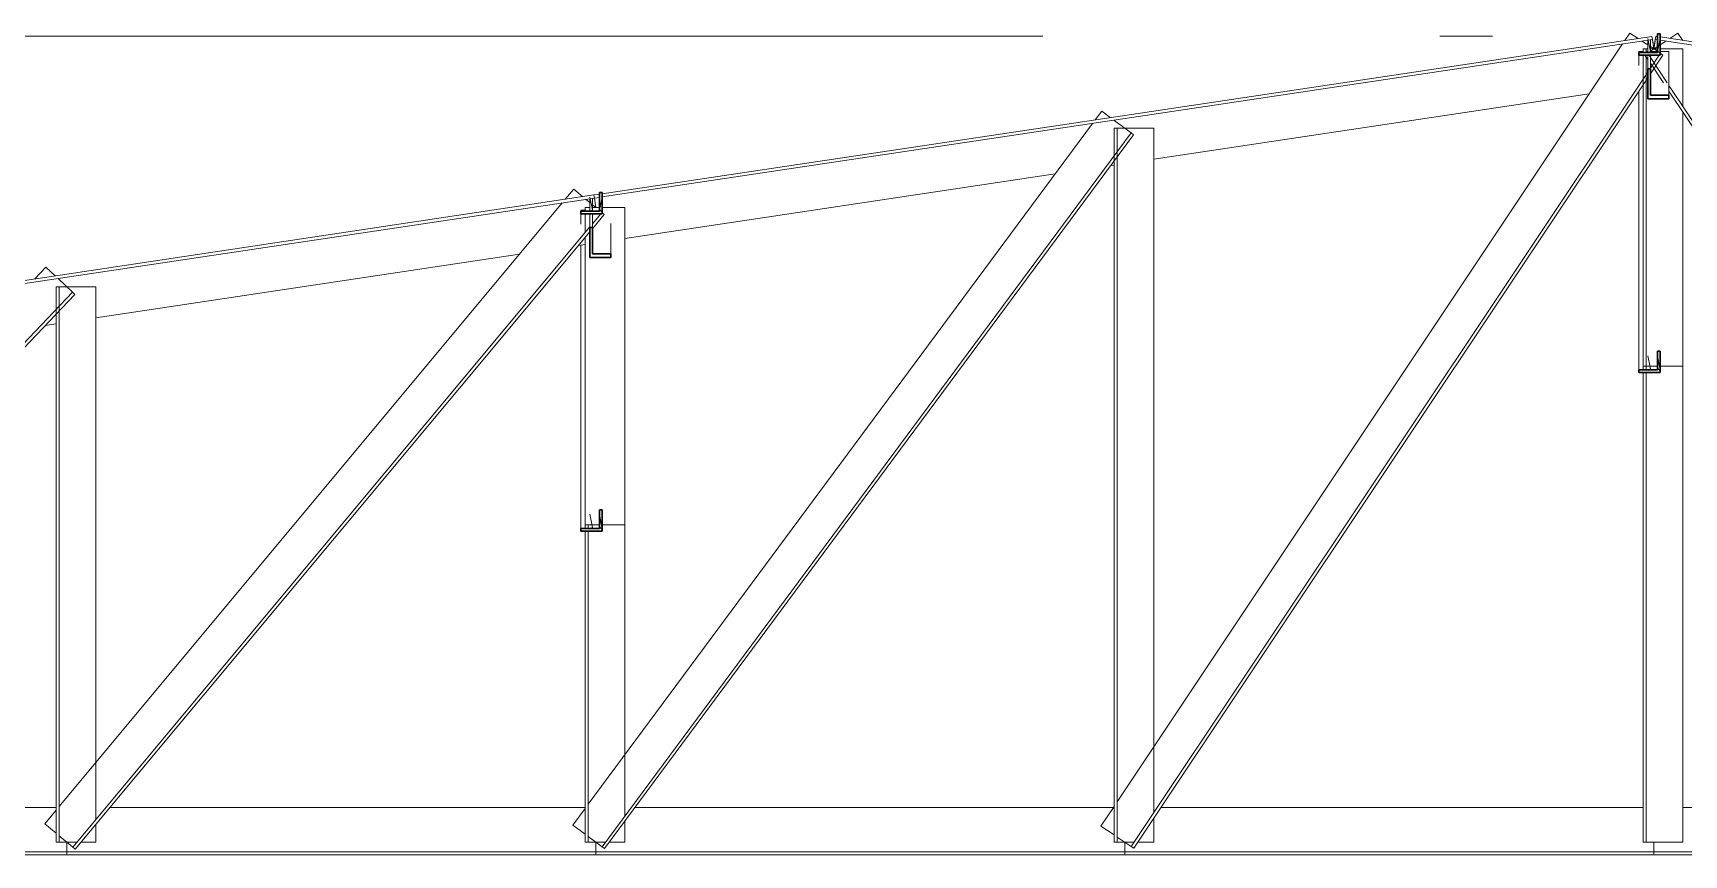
# Model space of a CAD drawing. Header units: inches. Extents: x -37 to 842, y -205 to 94.
# Drawn here: x 53.132 to 56.253, y -143.461 to -141.907 of the extents above; entities that cross this region are included whole.
import ezdxf

# ---------------------------------------------------------------- set-up
doc = ezdxf.new("R2010")
doc.units = ezdxf.units.IN
doc.header["$MEASUREMENT"] = 0
doc.linetypes.add('CYPE_RAYAPUNTOPUNTO', pattern=[0.45, 0.225, -0.075, 0, -0.075, 0, -0.075])
doc.linetypes.add('DASHED', pattern=[0.75, 0.5, -0.25])
doc.layers.add('COTA_FORMAS', color=11, linetype='CYPE_RAYAPUNTOPUNTO', lineweight=0)
doc.layers.add('VISTAS DE CORTES', color=7, linetype='Continuous', lineweight=0)
pattern_1 = [(50, (-164.16544, -5.02273), (0.3586301, -0.03137607), [0.0375, -0.4125]), (355, (-164.16544, -5.02273), (-0.0693757, 0.3760961), [0.03, -0.33]), (100.45144, (-164.13555, -5.02534), (0.2892544, 0.34472), [0.0318701, -0.35057106]), (46.1842, (-164.16544, -4.92273), (0.5336207, -0.0827596), [0.05625, -0.61875]), (96.63564, (-164.12097, -4.9296), (0.467331, 0.4870593), [0.0478052, -0.5258569]), (351.18416, (-164.16544, -4.9227), (0.467331, 0.4870593), [0.045, -0.495]), (21, (-164.11544, -4.94773), (0.2984535, -0.20130945), [0.0375, -0.4125]), (326, (-164.11544, -4.94773), (0.1216577, 0.362575), [0.03, -0.33]), (71.45144, (-164.09057, -4.9645), (0.4201112, 0.1612656), [0.0318701, -0.35057106]), (37.5, (-164.16544, -5.02273), (0.00607993, 0.16644693), [0, -0.326, 0, -0.335, 0, -0.33125]), (7.5, (-164.16544, -5.02273), (0.13153477, 0.19720586), [0, -0.191, 0, -0.3185, 0, -0.12625]), (327.5, (-164.27694, -5.02273), (0.26691122, -0.01127744), [0, -0.125, 0, -0.39, 0, -0.5175]), (317.5, (-164.32694, -5.02273), (0.2915931, 0.0500525), [0, -0.1625, 0, -0.259, 0, -0.3675])]

# ---------------------------------------------------------------- blocks, each defined once
blk = doc.blocks.new('A$Cc457056f')
at = {"linetype": 'Continuous', "extrusion": (0, 0, -1)}
h = blk.add_hatch(dxfattribs=at)
h.set_pattern_fill('AR-CONC', color=8, scale=0.05, style=0)
h.set_pattern_definition(pattern_1)
h.paths.add_polyline_path([(-7.6783, -1.0494), (-7.6783, -1.0444), (-7.7133, -1.0444), (-7.7133, -1.0094), (-7.7183, -1.0094), (-7.7183, -1.0494)])
h = blk.add_hatch(dxfattribs=at)
h.set_pattern_fill('AR-CONC', color=8, scale=0.05, style=0)
h.set_pattern_definition(pattern_1)
h.paths.add_polyline_path([(-7.7351, -1.1252), (-7.7351, -1.1323), (-7.6951, -1.1323), (-7.6951, -1.0756), (-7.7001, -1.0756), (-7.7001, -1.1252)])
h = blk.add_hatch(dxfattribs=at)
h.set_pattern_fill('AR-CONC', color=8, scale=0.05, style=0)
h.set_pattern_definition(pattern_1)
h.paths.add_polyline_path([(-5.6783, -1.3494), (-5.6783, -1.3444), (-5.7133, -1.3444), (-5.7133, -1.3094), (-5.7183, -1.3094), (-5.7183, -1.3494)])
h = blk.add_hatch(dxfattribs=at)
h.set_pattern_fill('AR-CONC', color=8, scale=0.05, style=0)
h.set_pattern_definition(pattern_1)
h.paths.add_polyline_path([(-5.7351, -1.4252), (-5.7351, -1.4323), (-5.6951, -1.4323), (-5.6951, -1.3756), (-5.7001, -1.3756), (-5.7001, -1.4252)])
h = blk.add_hatch(dxfattribs=at)
h.set_pattern_fill('AR-CONC', color=8, scale=0.05, style=0)
h.set_pattern_definition(pattern_1)
h.paths.add_polyline_path([(-7.6783, -1.6494), (-7.6783, -1.6444), (-7.7133, -1.6444), (-7.7133, -1.6094), (-7.7183, -1.6094), (-7.7183, -1.6494)])
h = blk.add_hatch(dxfattribs=at)
h.set_pattern_fill('AR-CONC', color=8, scale=0.05, style=0)
h.set_pattern_definition(pattern_1)
h.paths.add_polyline_path([(-5.6783, -1.9494), (-5.6783, -1.9444), (-5.7133, -1.9444), (-5.7133, -1.9094), (-5.7183, -1.9094), (-5.7183, -1.9494)])
at = {"linetype": 'Continuous', "extrusion": (0, 1, 0)}
for p, q in [((5.7183, -1.3116), (7.7031, -1.0139)), ((5.7183, -1.3177), (7.704, -1.0198)), ((6.6922, -2.4613), (7.6476, -1.0283)), ((7.6521, -1.0216), (7.6614, -1.0076)), ((7.6614, -1.0076), (7.6767, -1.0179)), ((7.6767, -1.0179), (7.6614, -1.0076)), ((7.6842, -1.0228), (7.6951, -1.0301)), ((7.6951, -1.0301), (7.6842, -1.0228)), ((7.6951, -1.0212), (7.6951, -1.0444)), ((7.7001, -1.0204), (7.7001, -1.0444)), ((7.7031, -1.0139), (7.704, -1.0198)), ((7.704, -1.0198), (7.7067, -1.0378)), ((7.7045, -1.0233), (7.7047, -1.0243)), ((7.7045, -1.0233), (7.7045, -1.0233)), ((7.7045, -1.0233), (7.7067, -1.0378)), ((7.7067, -1.0378), (7.7094, -1.0198)), ((7.7067, -1.0378), (7.7089, -1.0233)), ((7.7089, -1.0233), (7.7089, -1.0233)), ((7.7094, -1.0198), (7.7103, -1.0139)), ((7.7094, -1.0198), (7.7133, -1.0204)), ((7.7103, -1.0139), (7.7133, -1.0144)), ((7.7183, -1.0094), (7.7133, -1.0094)), ((7.7133, -1.0094), (7.7133, -1.0444)), ((7.7183, -1.0494), (7.7183, -1.0094)), ((7.7183, -1.0151), (9.7103, -1.3139)), ((7.7183, -1.0212), (9.7094, -1.3198)), ((7.7183, -1.0301), (7.7293, -1.0228)), ((7.7367, -1.0179), (7.7521, -1.0076)), ((7.7367, -1.0179), (7.7521, -1.0076)), ((7.7521, -1.0076), (7.7614, -1.0216)), ((7.6783, -1.0425), (7.6783, -1.0444)), ((7.6783, -1.0425), (7.6862, -1.0425)), ((7.6783, -1.0444), (7.6783, -1.0494)), ((7.7133, -1.0444), (7.6783, -1.0444)), ((7.6783, -1.0494), (7.7183, -1.0494)), ((7.6783, -1.0688), (7.6783, -1.0494)), ((7.6862, -1.0378), (7.6922, -1.0378)), ((7.6862, -1.0444), (7.6862, -1.0378)), ((7.6862, -1.6378), (7.6862, -1.0494)), ((7.6898, -1.0494), (7.6951, -1.0574)), ((7.6922, -1.0378), (7.6951, -1.0378)), ((7.6922, -1.0444), (7.6922, -1.0378)), ((7.6922, -1.0425), (7.6951, -1.0425)), ((7.6922, -1.6378), (7.6922, -1.0494)), ((7.6951, -1.0523), (7.6951, -1.0756)), ((7.697, -1.0494), (7.6989, -1.0523)), ((7.7001, -1.0422), (7.7133, -1.0334)), ((7.7001, -1.0334), (7.7133, -1.0422)), ((7.7001, -1.0378), (7.7133, -1.0378)), ((7.7001, -1.0425), (7.7133, -1.0425)), ((7.7001, -1.0847), (7.7238, -1.0492)), ((7.7001, -1.0739), (7.7164, -1.0494)), ((7.7001, -1.0494), (7.7001, -1.0756)), ((7.7001, -1.0541), (7.732, -1.1018)), ((7.7063, -1.0329), (7.706, -1.0329)), ((7.7067, -1.0329), (7.7063, -1.0329)), ((7.7072, -1.0329), (7.7067, -1.0329)), ((7.7075, -1.0329), (7.7072, -1.0329)), ((7.7183, -1.0378), (7.7612, -1.0378)), ((7.7183, -1.0425), (7.7351, -1.0425)), ((7.7183, -1.0466), (7.7188, -1.0459)), ((7.7188, -1.0459), (7.7238, -1.0492)), ((7.7351, -1.0425), (7.7351, -1.1252)), ((7.7612, -1.1457), (7.7612, -1.0378)), ((6.7188, -2.5459), (7.6951, -1.0814)), ((6.7238, -2.5492), (7.6951, -1.0922)), ((7.7001, -1.0756), (7.6951, -1.0756)), ((7.6951, -1.0756), (7.6951, -1.1323)), ((7.7001, -1.0649), (7.7247, -1.1018)), ((7.7001, -1.1252), (7.7001, -1.0756)), ((6.7612, -1.2462), (7.5846, -1.1227)), ((7.6783, -1.6444), (7.6783, -1.1174)), ((7.6848, -1.1077), (7.6862, -1.1074)), ((7.7351, -1.1066), (8.6947, -2.5459)), ((7.7351, -1.1174), (8.6897, -2.5492)), ((7.6951, -1.1323), (7.7351, -1.1323)), ((7.7351, -1.1252), (7.7001, -1.1252)), ((7.7351, -1.1323), (7.7351, -1.1252)), ((5.6922, -2.4659), (6.6458, -1.1786)), ((6.6508, -1.1718), (6.6629, -1.1554)), ((6.6629, -1.1554), (6.6792, -1.1675)), ((6.6861, -1.1725), (6.7184, -1.1965)), ((7.7612, -1.6378), (7.7612, -1.1565)), ((5.7184, -2.5465), (6.7184, -1.1965)), ((5.7232, -2.55), (6.7232, -1.2)), ((6.6862, -1.1878), (6.6922, -1.1878)), ((6.6862, -2.5378), (6.6862, -1.1878)), ((6.6922, -1.1878), (6.7612, -1.1878)), ((6.6922, -2.5378), (6.6922, -1.1878)), ((6.7184, -1.1965), (6.7232, -1.2)), ((6.7612, -2.4822), (6.7612, -1.1878)), ((5.7612, -1.3962), (6.575, -1.2741)), ((6.68, -1.2584), (6.6862, -1.2574)), ((5.6489, -1.322), (5.6648, -1.3029)), ((5.6648, -1.3029), (5.6818, -1.3171)), ((5.7183, -1.3094), (5.7133, -1.3094)), ((5.7133, -1.3094), (5.7133, -1.3444)), ((5.7183, -1.3494), (5.7183, -1.3094)), ((3.7183, -1.6116), (5.7031, -1.3139)), ((3.7183, -1.6177), (5.704, -1.3198)), ((4.6922, -2.4701), (5.6432, -1.329)), ((5.6862, -1.3378), (5.6951, -1.3378)), ((5.6862, -1.3444), (5.6862, -1.3378)), ((5.688, -1.3222), (5.6951, -1.3282)), ((5.6951, -1.3212), (5.6951, -1.3444)), ((5.7001, -1.3204), (5.7001, -1.3444)), ((5.7001, -1.3323), (5.7067, -1.3378)), ((5.7001, -1.3378), (5.7133, -1.3378)), ((5.7031, -1.3139), (5.7133, -1.3124)), ((5.7031, -1.3139), (5.704, -1.3198)), ((5.704, -1.3198), (5.7133, -1.3184)), ((5.704, -1.3198), (5.7067, -1.3378)), ((5.7183, -1.3378), (5.7612, -1.3378)), ((5.7612, -1.9378), (5.7612, -1.3378)), ((5.6783, -1.3425), (5.6783, -1.3444)), ((5.6783, -1.3425), (5.6862, -1.3425)), ((5.6783, -1.3444), (5.6783, -1.3494)), ((5.7133, -1.3444), (5.6783, -1.3444)), ((5.6783, -1.3494), (5.7183, -1.3494)), ((5.6783, -1.3688), (5.6783, -1.3494)), ((5.6862, -1.3851), (5.6862, -1.3494)), ((5.6951, -1.3494), (5.6951, -1.3756)), ((5.7001, -1.3684), (5.7159, -1.3494)), ((5.7001, -1.3494), (5.7001, -1.3756)), ((5.7001, -1.3778), (5.7225, -1.351)), ((5.7183, -1.3475), (5.7225, -1.351)), ((5.7351, -1.3677), (5.7351, -1.4252)), ((4.7179, -2.5471), (5.6951, -1.3744)), ((4.7225, -2.551), (5.6951, -1.3838)), ((5.6862, -1.9378), (5.6862, -1.3945)), ((5.7001, -1.3756), (5.6951, -1.3756)), ((5.6951, -1.3756), (5.6951, -1.4323)), ((5.7001, -1.4252), (5.7001, -1.3756)), ((4.7612, -1.5462), (5.5623, -1.426)), ((5.6738, -1.4093), (5.6862, -1.4074)), ((5.6783, -1.9444), (5.6783, -1.4086)), ((5.6951, -1.4323), (5.7351, -1.4323)), ((5.7351, -1.4252), (5.7001, -1.4252)), ((5.7351, -1.4323), (5.7351, -1.4252)), ((4.6461, -1.4725), (4.6672, -1.4502)), ((4.6672, -1.4502), (4.6845, -1.4667)), ((3.7172, -2.5478), (4.7172, -1.4978)), ((4.6862, -1.4878), (4.6922, -1.4878)), ((4.6862, -2.5378), (4.6862, -1.4878)), ((4.69, -1.4719), (4.7172, -1.4978)), ((4.6922, -1.4878), (4.7612, -1.4878)), ((4.6922, -2.5378), (4.6922, -1.4878)), ((4.7172, -1.4978), (4.7216, -1.502)), ((4.7612, -2.4951), (4.7612, -1.4878)), ((3.7216, -2.552), (4.7216, -1.502)), ((4.6658, -1.5605), (4.6862, -1.5574)), ((7.7183, -1.6094), (7.7133, -1.6094)), ((7.7133, -1.6094), (7.7133, -1.6444)), ((7.7183, -1.6494), (7.7183, -1.6094)), ((7.6783, -1.6444), (7.6783, -1.6494)), ((7.7133, -1.6444), (7.6783, -1.6444)), ((7.6783, -1.6494), (7.7183, -1.6494)), ((7.6862, -1.6378), (7.6922, -1.6378)), ((7.6862, -1.6444), (7.6862, -1.6378)), ((7.6862, -2.5378), (7.6862, -1.6494)), ((7.6922, -1.6378), (7.7133, -1.6378)), ((7.6922, -1.6444), (7.6922, -1.6378)), ((7.6922, -2.5378), (7.6922, -1.6494)), ((7.7183, -1.6378), (7.7612, -1.6378)), ((7.7612, -2.5378), (7.7612, -1.6378)), ((5.7183, -1.9094), (5.7133, -1.9094)), ((5.7133, -1.9094), (5.7133, -1.9444)), ((5.7183, -1.9494), (5.7183, -1.9094)), ((5.6783, -1.9444), (5.6783, -1.9494)), ((5.7133, -1.9444), (5.6783, -1.9444)), ((5.6783, -1.9494), (5.7183, -1.9494)), ((5.6862, -1.9378), (5.6922, -1.9378)), ((5.6862, -1.9444), (5.6862, -1.9378)), ((5.6862, -2.5378), (5.6862, -1.9494)), ((5.6922, -1.9378), (5.7133, -1.9378)), ((5.6922, -1.9444), (5.6922, -1.9378)), ((5.6922, -2.5378), (5.6922, -1.9494)), ((5.7183, -1.9378), (5.7612, -1.9378)), ((5.7612, -2.4886), (5.7612, -1.9378)), ((3.7977, -2.472), (4.6862, -2.472)), ((4.6648, -2.5029), (4.6862, -2.4773)), ((4.7882, -2.472), (5.6862, -2.472)), ((5.6629, -2.5054), (5.6862, -2.474)), ((5.781, -2.472), (6.6851, -2.472)), ((6.6614, -2.5076), (6.6862, -2.4703)), ((6.7612, -2.5378), (6.7612, -2.493)), ((6.7752, -2.472), (7.6862, -2.472)), ((7.7612, -2.472), (8.6382, -2.472)), ((4.6648, -2.5029), (4.6862, -2.5208)), ((4.6922, -2.5258), (4.7179, -2.5471)), ((4.7612, -2.5378), (4.7612, -2.5045)), ((5.6629, -2.5054), (5.6862, -2.5226)), ((5.6922, -2.5271), (5.7184, -2.5465)), ((5.7612, -2.5378), (5.7612, -2.4987)), ((6.6614, -2.5076), (6.6862, -2.5242)), ((3.7067, -2.556), (4.7067, -2.556)), ((4.6862, -2.5378), (4.6922, -2.5378)), ((4.6922, -2.5378), (4.7256, -2.5378)), ((4.7067, -2.556), (4.7067, -2.5378)), ((4.7067, -2.562), (4.7067, -2.556)), ((4.7067, -2.556), (5.7067, -2.556)), ((4.7179, -2.5471), (4.7225, -2.551)), ((4.7334, -2.5378), (4.7612, -2.5378)), ((5.6862, -2.5378), (5.6922, -2.5378)), ((5.6922, -2.5378), (5.7248, -2.5378)), ((5.7067, -2.556), (5.7067, -2.5378)), ((5.7067, -2.562), (5.7067, -2.556)), ((5.7067, -2.556), (6.7067, -2.556)), ((5.7184, -2.5465), (5.7232, -2.55)), ((5.7322, -2.5378), (5.7612, -2.5378)), ((6.6862, -2.5378), (6.6922, -2.5378)), ((6.6922, -2.5282), (6.7188, -2.5459)), ((6.6922, -2.5378), (6.7241, -2.5378)), ((6.7067, -2.556), (6.7067, -2.5378)), ((6.7067, -2.562), (6.7067, -2.556)), ((6.7067, -2.556), (7.7067, -2.556)), ((6.7188, -2.5459), (6.7238, -2.5492)), ((6.7314, -2.5378), (6.7612, -2.5378)), ((7.6862, -2.5378), (7.6922, -2.5378)), ((7.6922, -2.5378), (7.7612, -2.5378)), ((7.7067, -2.556), (7.7067, -2.5378)), ((7.7067, -2.562), (7.7067, -2.556)), ((7.7067, -2.556), (8.7067, -2.556)), ((3.7067, -2.562), (4.7067, -2.562)), ((4.7067, -2.562), (5.7067, -2.562)), ((5.7067, -2.562), (6.7067, -2.562)), ((6.7067, -2.562), (7.7067, -2.562)), ((7.7067, -2.562), (8.7067, -2.562))]:
    blk.add_line(p, q, dxfattribs=at)
at = {"color": 1, "linetype": 'DASHED', "extrusion": (0, 1, 0)}
for p, q in [((7.7001, -1.0425), (7.6951, -1.0178)), ((7.7183, -1.0178), (7.7133, -1.0425)), ((7.7183, -1.0197), (7.7133, -1.0421)), ((7.6951, -1.046), (7.7001, -1.0425)), ((7.7133, -1.0421), (7.7183, -1.0453)), ((7.7133, -1.0425), (7.7183, -1.046)), ((5.7001, -1.3425), (5.6951, -1.3178)), ((5.7183, -1.3178), (5.7133, -1.3425)), ((5.7183, -1.3197), (5.7133, -1.3421)), ((5.6951, -1.346), (5.7001, -1.3425)), ((5.7133, -1.3421), (5.7183, -1.3453)), ((5.7133, -1.3425), (5.7183, -1.346)), ((7.7001, -1.6425), (7.6951, -1.6178)), ((7.7133, -1.6178), (7.7183, -1.646)), ((7.7133, -1.6197), (7.7183, -1.6453)), ((7.6951, -1.646), (7.7001, -1.6425)), ((7.7133, -1.6421), (7.7183, -1.6453)), ((7.7133, -1.6425), (7.7183, -1.646)), ((5.7001, -1.9425), (5.6951, -1.9178)), ((5.7133, -1.9178), (5.7183, -1.946)), ((5.7133, -1.9197), (5.7183, -1.9453)), ((5.6951, -1.946), (5.7001, -1.9425)), ((5.7133, -1.9421), (5.7183, -1.9453)), ((5.7133, -1.9425), (5.7183, -1.946))]:
    blk.add_line(p, q, dxfattribs=at)
at = {"color": 5, "linetype": 'Continuous', "lineweight": 30, "extrusion": (0, 0, -1)}
for p, q in [((7.7133, -1.0094), (7.7133, -1.0444)), ((7.7183, -1.0094), (7.7133, -1.0094)), ((7.7183, -1.0494), (7.7183, -1.0094)), ((7.6783, -1.0444), (7.6783, -1.0494)), ((7.7133, -1.0444), (7.6783, -1.0444)), ((7.6783, -1.0494), (7.7183, -1.0494)), ((7.6951, -1.0756), (7.6951, -1.1323)), ((7.7001, -1.0756), (7.6951, -1.0756)), ((7.7001, -1.1252), (7.7001, -1.0756)), ((7.6951, -1.1323), (7.7351, -1.1323)), ((7.7351, -1.1252), (7.7001, -1.1252)), ((7.7351, -1.1323), (7.7351, -1.1252)), ((5.7133, -1.3094), (5.7133, -1.3444)), ((5.7183, -1.3094), (5.7133, -1.3094)), ((5.7183, -1.3494), (5.7183, -1.3094)), ((5.6783, -1.3444), (5.6783, -1.3494)), ((5.7133, -1.3444), (5.6783, -1.3444)), ((5.6783, -1.3494), (5.7183, -1.3494)), ((5.6951, -1.3756), (5.6951, -1.4323)), ((5.7001, -1.3756), (5.6951, -1.3756)), ((5.7001, -1.4252), (5.7001, -1.3756)), ((5.6951, -1.4323), (5.7351, -1.4323)), ((5.7351, -1.4252), (5.7001, -1.4252)), ((5.7351, -1.4323), (5.7351, -1.4252)), ((7.7133, -1.6094), (7.7133, -1.6444)), ((7.7183, -1.6094), (7.7133, -1.6094)), ((7.7183, -1.6494), (7.7183, -1.6094)), ((7.6783, -1.6444), (7.6783, -1.6494)), ((7.7133, -1.6444), (7.6783, -1.6444)), ((7.6783, -1.6494), (7.7183, -1.6494)), ((5.7133, -1.9094), (5.7133, -1.9444)), ((5.7183, -1.9094), (5.7133, -1.9094)), ((5.7183, -1.9494), (5.7183, -1.9094)), ((5.6783, -1.9444), (5.6783, -1.9494)), ((5.7133, -1.9444), (5.6783, -1.9444)), ((5.6783, -1.9494), (5.7183, -1.9494))]:
    blk.add_line(p, q, dxfattribs=at)

msp = doc.modelspace()

# ---------------------------------------------------------------- linework, layer by layer
at = {"layer": 'COTA_FORMAS', "ltscale": 10}
for p, q in [((48.091, -141.9124), (63.8884, -141.9124)), ((48.091, -143.4611), (63.8884, -143.4611))]:
    msp.add_line(p, q, dxfattribs=at)

# ---------------------------------------------------------------- block references
at = {"layer": 'VISTAS DE CORTES'}
msp.add_blockref('A$Cc457056f', (48.4891, -140.8991), dxfattribs=at)

doc.saveas('drawing.dxf')
